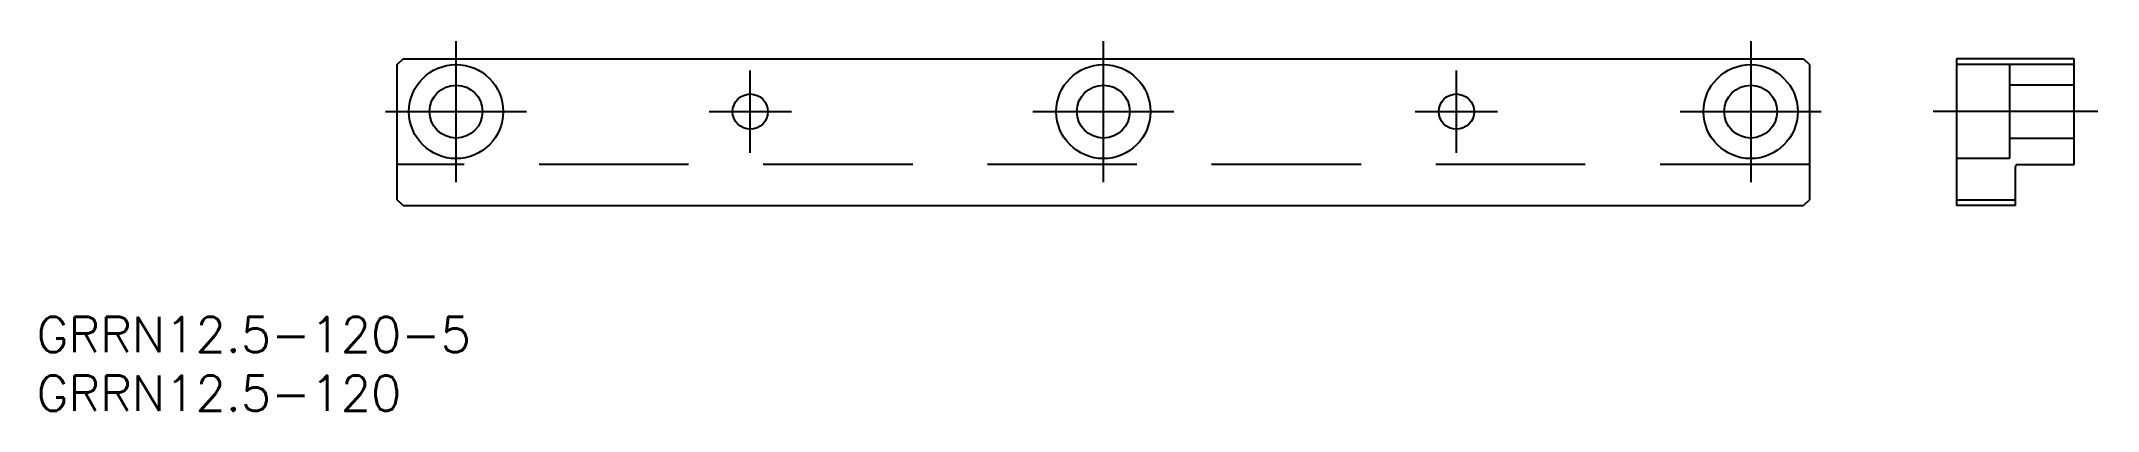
# Model space of a CAD drawing. Extents: x -90 to 85, y -17 to 14.
import ezdxf

# ---------------------------------------------------------------- set-up
doc = ezdxf.new("R2010")
doc.units = 0
doc.linetypes.add('CENTER', pattern=[50.8, 31.75, -6.35, 6.35, -6.35])
doc.linetypes.add('DASHED', pattern=[19.05, 12.7, -6.35])
doc.layers.get('0').update_dxf_attribs({"linetype": 'CONTINUOUS'})
doc.layers.add('CENTER', color=1, linetype='CENTER')
doc.styles.get("Standard").update_dxf_attribs({"font": 'txt.shx', "height": 3, "bigfont": 'bigfont.shx'})

msp = doc.modelspace()

# ---------------------------------------------------------------- linework, layer by layer
at = {"color": 7, "linetype": 'CONTINUOUS'}
for p, q in [((-60, 12), (-59.5, 12.5)), ((-59.5, 12.5), (59.5, 12.5)), ((59.5, 12.5), (60, 12)), ((72.5, 12.5), (72.5, 0)), ((82.5, 12.5), (72.5, 12.5)), ((82.5, 3.5), (82.5, 12.5)), ((-60, 0.5), (-60, 12)), ((60, 12), (60, 0.5)), ((82.5, 12), (72.5, 12)), ((77.7, 3.5), (82.5, 3.5)), ((77.5, 0), (77.5, 3.3)), ((-59.5, 0), (-60, 0.5)), ((-59.5, 0), (59.5, 0)), ((60, 0.5), (59.5, 0)), ((72.5, 0.5), (77.5, 0.5)), ((77.5, 0), (72.5, 0))]:
    msp.add_line(p, q, dxfattribs=at)
at = {"color": 3, "linetype": 'DASHED'}
for p, q in [((77, 12), (77, 4)), ((82.5, 10.25), (77, 10.25)), ((77, 5.75), (82.5, 5.75)), ((60, 3.5), (-60, 3.5)), ((77, 4), (72.5, 4))]:
    msp.add_line(p, q, dxfattribs=at)
at = {"color": 7, "linetype": 'CONTINUOUS'}
for centre, radius in [((-55, 8), 4), ((0, 8), 4), ((55, 8), 4), ((-55, 8), 2.25), ((-30, 8), 1.5), ((0, 8), 2.25), ((30, 8), 1.5), ((55, 8), 2.25)]:
    msp.add_circle(centre, radius, dxfattribs=at)
msp.add_arc((77.7, 3.3), 0.2, 90, 180, dxfattribs=at)
at = {"layer": 'CENTER', "color": 1, "linetype": 'CENTER'}
for p, q in [((-55, 2), (-55, 14)), ((0, 2), (0, 14)), ((55, 14), (55, 2)), ((-30, 4.5), (-30, 11.5)), ((30, 4.5), (30, 11.5)), ((-61, 8), (-49, 8)), ((-33.5, 8), (-26.5, 8)), ((-6, 8), (6, 8)), ((26.5, 8), (33.5, 8)), ((49, 8), (61, 8)), ((84.5, 8), (70.5, 8))]:
    msp.add_line(p, q, dxfattribs=at)

# ---------------------------------------------------------------- texts
at = {"color": 7, "linetype": 'CONTINUOUS'}
for s, p in [('GRRN12.5-120-5', (-90.64, -12.46)), ('GRRN12.5-120', (-90.64, -17.46))]:
    msp.add_text(s, height=3, dxfattribs=at).set_placement(p)

doc.saveas('drawing.dxf')
